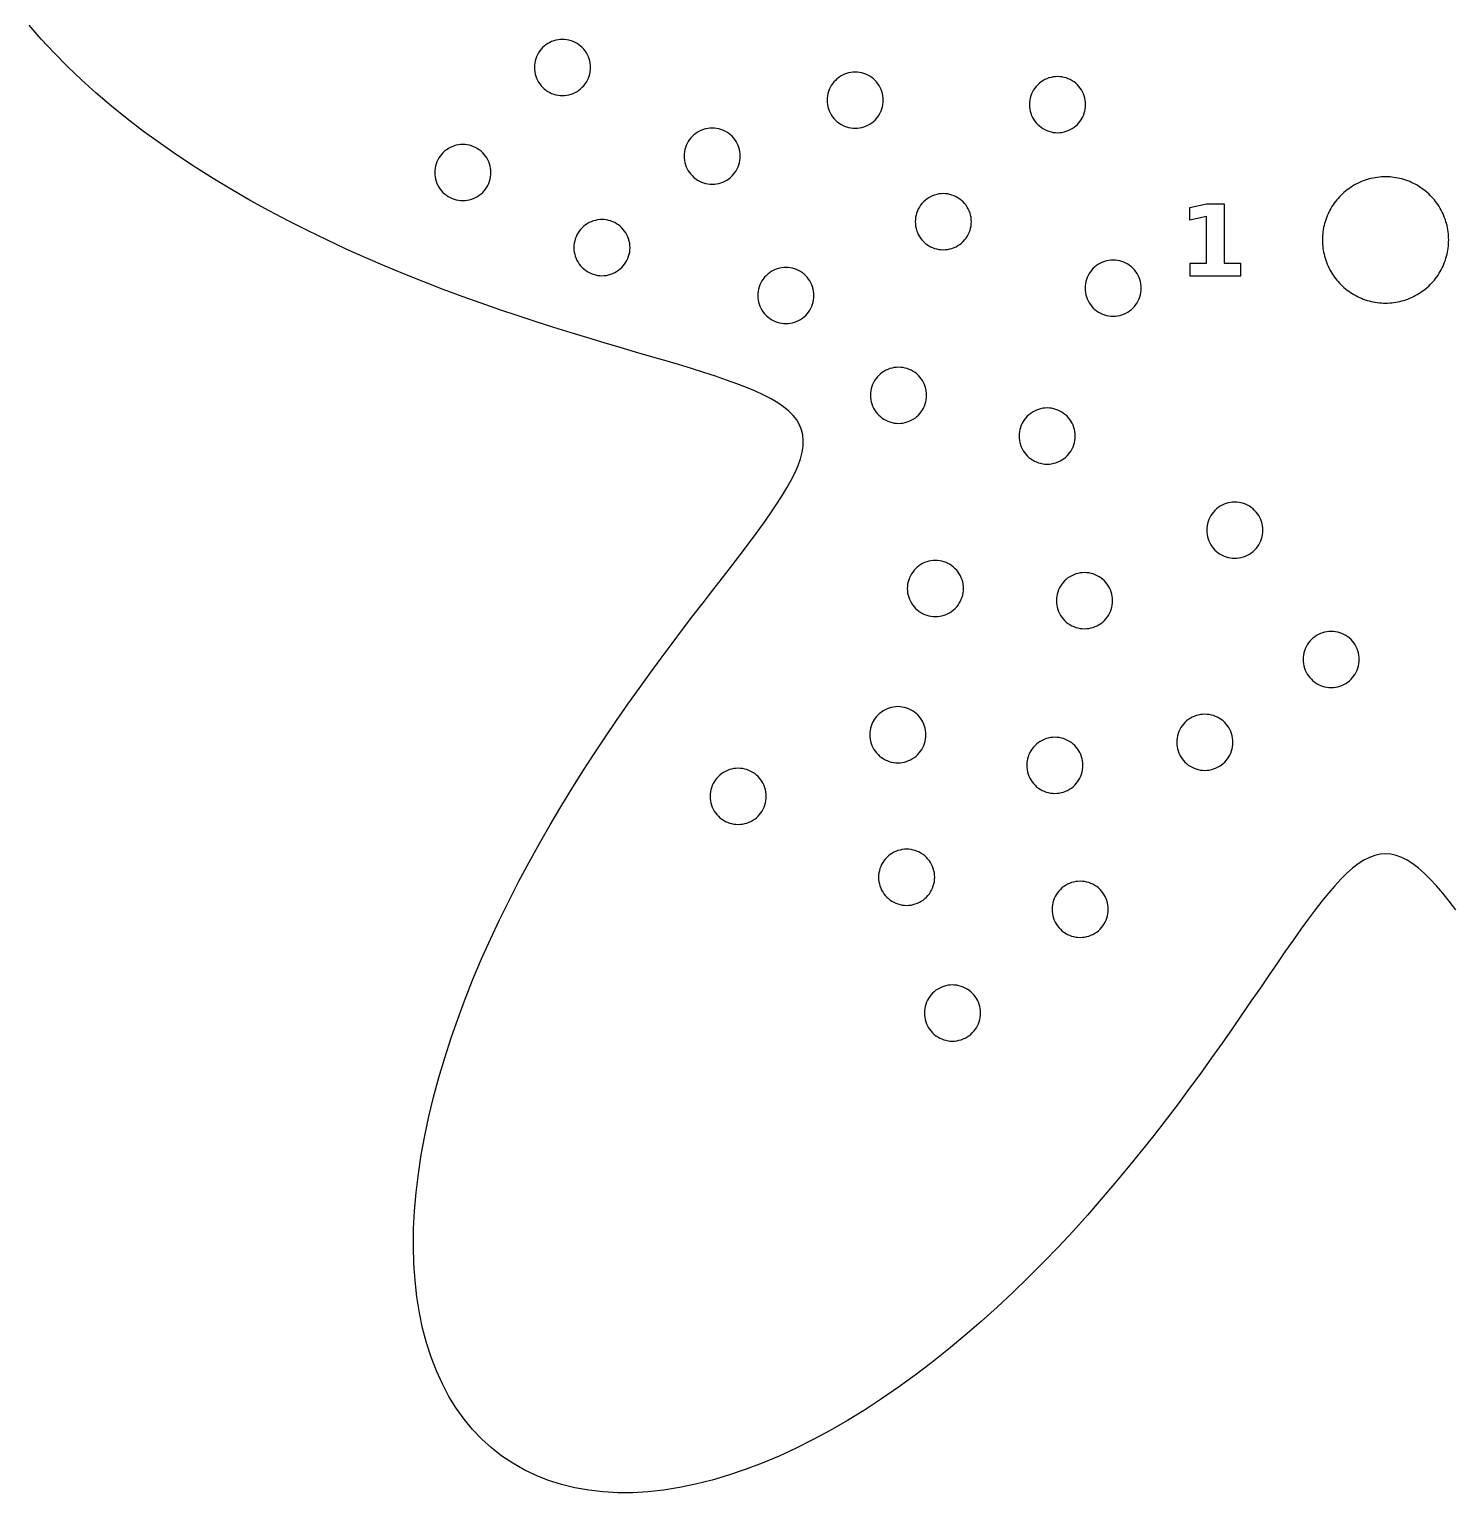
# Model space of a CAD drawing. Header units: millimetres. Extents: x 0 to 411, y 14 to 280.
# Drawn here: x 4.1 to 75, y 142.5 to 215.5 of the extents above; entities that cross this region are included whole.
import ezdxf

# ---------------------------------------------------------------- set-up
doc = ezdxf.new("R2010")
doc.units = ezdxf.units.MM
doc.layers.add('CUT', color=1, linetype='Continuous')
doc.layers.add('ENGRAVE', color=7, linetype='Continuous')

msp = doc.modelspace()

# ---------------------------------------------------------------- linework, layer by layer
at = {"layer": 'CUT'}
msp.add_lwpolyline([(75.283, 171.578), (74.947, 172.012), (74.622, 172.412), (74.307, 172.777), (74.001, 173.106), (73.703, 173.399), (73.413, 173.653), (73.13, 173.87), (72.852, 174.048), (72.578, 174.187), (72.307, 174.286), (72.038, 174.346), (71.771, 174.366), (71.503, 174.346), (71.235, 174.286), (70.964, 174.187), (70.69, 174.048), (70.412, 173.87), (70.128, 173.653), (69.838, 173.399), (69.54, 173.106), (69.235, 172.777), (68.92, 172.412), (68.594, 172.012), (68.258, 171.578), (67.91, 171.111), (67.548, 170.613), (67.174, 170.083), (66.785, 169.525), (66.381, 168.939), (65.962, 168.326), (65.527, 167.689), (65.075, 167.028), (64.607, 166.346), (64.121, 165.643), (63.617, 164.923), (63.095, 164.186), (62.556, 163.435), (61.998, 162.671), (61.423, 161.897), (60.829, 161.114), (60.217, 160.324), (59.587, 159.529), (58.939, 158.731), (58.274, 157.932), (57.592, 157.134), (56.894, 156.34), (56.179, 155.55), (55.449, 154.768), (54.705, 153.995), (53.946, 153.233), (53.173, 152.483), (52.389, 151.749), (51.592, 151.031), (50.785, 150.331), (49.968, 149.652), (49.143, 148.994), (48.31, 148.361), (47.47, 147.752), (46.626, 147.17), (45.777, 146.617), (44.925, 146.093), (44.072, 145.6), (43.219, 145.14), (42.367, 144.713), (41.517, 144.32), (40.671, 143.964), (39.831, 143.644), (38.997, 143.361), (38.171, 143.117), (37.355, 142.912), (36.55, 142.747), (35.757, 142.622), (34.977, 142.537), (34.213, 142.494), (33.466, 142.492), (32.736, 142.531), (32.025, 142.612), (31.334, 142.734), (30.666, 142.897), (30.02, 143.102), (29.398, 143.347), (28.801, 143.633), (28.23, 143.959), (27.687, 144.324), (27.172, 144.728), (26.685, 145.17), (26.229, 145.649), (25.804, 146.165), (25.409, 146.716), (25.047, 147.301), (24.718, 147.92), (24.422, 148.571), (24.159, 149.254), (23.93, 149.965), (23.735, 150.706), (23.575, 151.473), (23.448, 152.266), (23.357, 153.082), (23.3, 153.922), (23.276, 154.783), (23.287, 155.663), (23.332, 156.561), (23.41, 157.476), (23.52, 158.405), (23.663, 159.348), (23.837, 160.301), (24.042, 161.265), (24.277, 162.237), (24.542, 163.215), (24.834, 164.198), (25.153, 165.185), (25.499, 166.173), (25.869, 167.161), (26.262, 168.148), (26.678, 169.132), (27.115, 170.111), (27.571, 171.084), (28.045, 172.05), (28.536, 173.008), (29.041, 173.955), (29.559, 174.891), (30.089, 175.814), (30.629, 176.724), (31.177, 177.619), (31.731, 178.498), (32.29, 179.361), (32.851, 180.206), (33.414, 181.032), (33.975, 181.839), (34.534, 182.626), (35.088, 183.392), (35.635, 184.137), (36.175, 184.861), (36.704, 185.562), (37.222, 186.242), (37.726, 186.898), (38.215, 187.532), (38.687, 188.143), (39.14, 188.731), (39.573, 189.296), (39.984, 189.838), (40.371, 190.358), (40.734, 190.856), (41.07, 191.331), (41.379, 191.785), (41.659, 192.218), (41.909, 192.631), (42.127, 193.023), (42.313, 193.396), (42.466, 193.751), (42.584, 194.088), (42.668, 194.407), (42.715, 194.711), (42.726, 194.999), (42.7, 195.273), (42.636, 195.534), (42.535, 195.782), (42.395, 196.019), (42.216, 196.246), (42, 196.463), (41.744, 196.673), (41.451, 196.876), (41.119, 197.073), (40.749, 197.265), (40.341, 197.454), (39.897, 197.641), (39.416, 197.827), (38.899, 198.013), (38.348, 198.2), (37.762, 198.389), (37.143, 198.582), (36.491, 198.779), (35.809, 198.982), (35.097, 199.191), (34.356, 199.408), (33.588, 199.634), (32.794, 199.869), (31.976, 200.114), (31.136, 200.37), (30.274, 200.639), (29.393, 200.919), (28.494, 201.214), (27.58, 201.522), (26.651, 201.845), (25.71, 202.183), (24.76, 202.536), (23.801, 202.906), (22.836, 203.291), (21.866, 203.693), (20.895, 204.112), (19.923, 204.548), (18.954, 205), (17.988, 205.469), (17.029, 205.956), (16.077, 206.458), (15.136, 206.978), (14.207, 207.513), (13.293, 208.065), (12.394, 208.632), (11.514, 209.214), (10.654, 209.81), (9.815, 210.42), (9.001, 211.044), (8.212, 211.68), (7.451, 212.328), (6.719, 212.987), (6.017, 213.657), (5.348, 214.335), (4.712, 215.022), (4.111, 215.716)], dxfattribs=at)
for points in [[(32.001, 213.073), (32.039, 213.176), (32.068, 213.282), (32.09, 213.39), (32.103, 213.499), (32.107, 213.609), (32.103, 213.718), (32.09, 213.828), (32.068, 213.935), (32.039, 214.041), (32.001, 214.144), (31.955, 214.244), (31.901, 214.34), (31.84, 214.431), (31.772, 214.518), (31.697, 214.599), (31.616, 214.673), (31.53, 214.741), (31.439, 214.802), (31.343, 214.856), (31.243, 214.902), (31.14, 214.94), (31.034, 214.97), (30.926, 214.991), (30.817, 215.004), (30.707, 215.009), (30.597, 215.004), (30.488, 214.991), (30.38, 214.97), (30.274, 214.94), (30.171, 214.902), (30.072, 214.856), (29.976, 214.802), (29.884, 214.741), (29.798, 214.673), (29.717, 214.599), (29.643, 214.518), (29.574, 214.431), (29.513, 214.34), (29.46, 214.244), (29.414, 214.144), (29.376, 214.041), (29.346, 213.935), (29.324, 213.828), (29.311, 213.718), (29.307, 213.609), (29.311, 213.499), (29.324, 213.39), (29.346, 213.282), (29.376, 213.176), (29.414, 213.073), (29.46, 212.973), (29.513, 212.877), (29.574, 212.786), (29.643, 212.699), (29.717, 212.619), (29.798, 212.544), (29.884, 212.476), (29.976, 212.415), (30.072, 212.361), (30.171, 212.315), (30.274, 212.277), (30.38, 212.247), (30.488, 212.226), (30.597, 212.213), (30.707, 212.209), (30.817, 212.213), (30.926, 212.226), (31.034, 212.247), (31.14, 212.277), (31.243, 212.315), (31.343, 212.361), (31.439, 212.415), (31.53, 212.476), (31.616, 212.544), (31.697, 212.619), (31.772, 212.699), (31.84, 212.786), (31.901, 212.877), (31.955, 212.973), (32.001, 213.073)], [(46.561, 211.339), (46.607, 211.438), (46.645, 211.541), (46.675, 211.647), (46.696, 211.755), (46.709, 211.864), (46.713, 211.974), (46.709, 212.084), (46.696, 212.193), (46.675, 212.301), (46.645, 212.407), (46.607, 212.51), (46.561, 212.61), (46.507, 212.706), (46.446, 212.797), (46.378, 212.883), (46.303, 212.964), (46.222, 213.039), (46.136, 213.107), (46.045, 213.168), (45.949, 213.222), (45.849, 213.268), (45.746, 213.306), (45.64, 213.335), (45.532, 213.357), (45.423, 213.37), (45.313, 213.374), (45.203, 213.37), (45.094, 213.357), (44.986, 213.335), (44.881, 213.306), (44.777, 213.268), (44.678, 213.222), (44.582, 213.168), (44.49, 213.107), (44.404, 213.039), (44.323, 212.964), (44.249, 212.883), (44.181, 212.797), (44.12, 212.706), (44.066, 212.61), (44.02, 212.51), (43.982, 212.407), (43.952, 212.301), (43.93, 212.193), (43.918, 212.084), (43.913, 211.974), (43.918, 211.864), (43.93, 211.755), (43.952, 211.647), (43.982, 211.541), (44.02, 211.438), (44.066, 211.339), (44.12, 211.243), (44.181, 211.151), (44.249, 211.065), (44.323, 210.984), (44.404, 210.91), (44.49, 210.841), (44.582, 210.78), (44.678, 210.727), (44.777, 210.681), (44.881, 210.643), (44.986, 210.613), (45.094, 210.591), (45.203, 210.578), (45.313, 210.574), (45.423, 210.578), (45.532, 210.591), (45.64, 210.613), (45.746, 210.643), (45.849, 210.681), (45.949, 210.727), (46.045, 210.78), (46.136, 210.841), (46.222, 210.91), (46.303, 210.984), (46.378, 211.065), (46.446, 211.151), (46.507, 211.243), (46.561, 211.339)], [(56.657, 211.118), (56.703, 211.218), (56.741, 211.321), (56.771, 211.427), (56.793, 211.535), (56.805, 211.644), (56.81, 211.754), (56.805, 211.863), (56.793, 211.973), (56.771, 212.08), (56.741, 212.186), (56.703, 212.289), (56.657, 212.389), (56.603, 212.485), (56.542, 212.576), (56.474, 212.663), (56.4, 212.743), (56.319, 212.818), (56.233, 212.886), (56.141, 212.947), (56.045, 213.001), (55.946, 213.047), (55.842, 213.085), (55.737, 213.115), (55.629, 213.136), (55.52, 213.149), (55.41, 213.154), (55.3, 213.149), (55.191, 213.136), (55.083, 213.115), (54.977, 213.085), (54.874, 213.047), (54.774, 213.001), (54.678, 212.947), (54.587, 212.886), (54.501, 212.818), (54.42, 212.743), (54.345, 212.663), (54.277, 212.576), (54.216, 212.485), (54.162, 212.389), (54.116, 212.289), (54.078, 212.186), (54.048, 212.08), (54.027, 211.973), (54.014, 211.863), (54.01, 211.754), (54.014, 211.644), (54.027, 211.535), (54.048, 211.427), (54.078, 211.321), (54.116, 211.218), (54.162, 211.118), (54.216, 211.022), (54.277, 210.931), (54.345, 210.844), (54.42, 210.764), (54.501, 210.689), (54.587, 210.621), (54.678, 210.56), (54.774, 210.506), (54.874, 210.46), (54.977, 210.422), (55.083, 210.392), (55.191, 210.371), (55.3, 210.358), (55.41, 210.354), (55.52, 210.358), (55.629, 210.371), (55.737, 210.392), (55.842, 210.422), (55.946, 210.46), (56.045, 210.506), (56.141, 210.56), (56.233, 210.621), (56.319, 210.689), (56.4, 210.764), (56.474, 210.844), (56.542, 210.931), (56.603, 211.022), (56.657, 211.118)], [(39.472, 208.651), (39.51, 208.754), (39.54, 208.86), (39.562, 208.967), (39.575, 209.077), (39.579, 209.186), (39.575, 209.296), (39.562, 209.405), (39.54, 209.513), (39.51, 209.619), (39.472, 209.722), (39.426, 209.822), (39.373, 209.918), (39.312, 210.009), (39.244, 210.096), (39.169, 210.176), (39.088, 210.251), (39.002, 210.319), (38.91, 210.38), (38.815, 210.434), (38.715, 210.48), (38.612, 210.518), (38.506, 210.548), (38.398, 210.569), (38.289, 210.582), (38.179, 210.586), (38.069, 210.582), (37.96, 210.569), (37.852, 210.548), (37.746, 210.518), (37.643, 210.48), (37.543, 210.434), (37.447, 210.38), (37.356, 210.319), (37.27, 210.251), (37.189, 210.176), (37.114, 210.096), (37.046, 210.009), (36.985, 209.918), (36.932, 209.822), (36.886, 209.722), (36.847, 209.619), (36.818, 209.513), (36.796, 209.405), (36.783, 209.296), (36.779, 209.186), (36.783, 209.077), (36.796, 208.967), (36.818, 208.86), (36.847, 208.754), (36.886, 208.651), (36.932, 208.551), (36.985, 208.455), (37.046, 208.364), (37.114, 208.277), (37.189, 208.197), (37.27, 208.122), (37.356, 208.054), (37.447, 207.993), (37.543, 207.939), (37.643, 207.893), (37.746, 207.855), (37.852, 207.825), (37.96, 207.804), (38.069, 207.791), (38.179, 207.786), (38.289, 207.791), (38.398, 207.804), (38.506, 207.825), (38.612, 207.855), (38.715, 207.893), (38.815, 207.939), (38.91, 207.993), (39.002, 208.054), (39.088, 208.122), (39.169, 208.197), (39.244, 208.277), (39.312, 208.364), (39.373, 208.455), (39.426, 208.551), (39.472, 208.651)], [(27.034, 207.826), (27.072, 207.929), (27.102, 208.035), (27.123, 208.143), (27.136, 208.252), (27.14, 208.362), (27.136, 208.472), (27.123, 208.581), (27.102, 208.689), (27.072, 208.794), (27.034, 208.897), (26.988, 208.997), (26.934, 209.093), (26.873, 209.185), (26.805, 209.271), (26.73, 209.352), (26.65, 209.426), (26.563, 209.494), (26.472, 209.555), (26.376, 209.609), (26.276, 209.655), (26.173, 209.693), (26.067, 209.723), (25.959, 209.744), (25.85, 209.757), (25.74, 209.762), (25.63, 209.757), (25.521, 209.744), (25.413, 209.723), (25.308, 209.693), (25.205, 209.655), (25.105, 209.609), (25.009, 209.555), (24.917, 209.494), (24.831, 209.426), (24.75, 209.352), (24.676, 209.271), (24.608, 209.185), (24.547, 209.093), (24.493, 208.997), (24.447, 208.897), (24.409, 208.794), (24.379, 208.689), (24.358, 208.581), (24.345, 208.472), (24.34, 208.362), (24.345, 208.252), (24.358, 208.143), (24.379, 208.035), (24.409, 207.929), (24.447, 207.826), (24.493, 207.726), (24.547, 207.63), (24.608, 207.539), (24.676, 207.452), (24.75, 207.372), (24.831, 207.297), (24.917, 207.229), (25.009, 207.168), (25.105, 207.114), (25.205, 207.068), (25.308, 207.03), (25.413, 207), (25.521, 206.979), (25.63, 206.966), (25.74, 206.962), (25.85, 206.966), (25.959, 206.979), (26.067, 207), (26.173, 207.03), (26.276, 207.068), (26.376, 207.114), (26.472, 207.168), (26.563, 207.229), (26.65, 207.297), (26.73, 207.372), (26.805, 207.452), (26.873, 207.539), (26.934, 207.63), (26.988, 207.726), (27.034, 207.826)], [(74.914, 205.206), (74.906, 205.309), (74.894, 205.411), (74.879, 205.513), (74.86, 205.615), (74.838, 205.715), (74.813, 205.815), (74.785, 205.914), (74.754, 206.013), (74.719, 206.11), (74.681, 206.205), (74.64, 206.3), (74.596, 206.393), (74.549, 206.485), (74.499, 206.575), (74.446, 206.663), (74.39, 206.75), (74.331, 206.835), (74.27, 206.918), (74.206, 206.998), (74.139, 207.077), (74.07, 207.153), (73.998, 207.227), (73.924, 207.299), (73.848, 207.368), (73.769, 207.435), (73.688, 207.499), (73.605, 207.56), (73.521, 207.619), (73.434, 207.675), (73.346, 207.728), (73.256, 207.778), (73.164, 207.825), (73.071, 207.869), (72.976, 207.91), (72.88, 207.948), (72.783, 207.983), (72.685, 208.014), (72.586, 208.043), (72.486, 208.068), (72.385, 208.089), (72.284, 208.108), (72.182, 208.123), (72.079, 208.135), (71.977, 208.143), (71.874, 208.148), (71.771, 208.15), (71.668, 208.148), (71.565, 208.143), (71.462, 208.135), (71.36, 208.123), (71.258, 208.108), (71.156, 208.089), (71.055, 208.068), (70.955, 208.043), (70.856, 208.014), (70.758, 207.983), (70.661, 207.948), (70.565, 207.91), (70.471, 207.869), (70.377, 207.825), (70.286, 207.778), (70.196, 207.728), (70.107, 207.675), (70.021, 207.619), (69.936, 207.56), (69.853, 207.499), (69.772, 207.435), (69.694, 207.368), (69.617, 207.299), (69.543, 207.227), (69.472, 207.153), (69.402, 207.077), (69.336, 206.998), (69.272, 206.918), (69.21, 206.835), (69.152, 206.75), (69.096, 206.663), (69.043, 206.575), (68.993, 206.485), (68.946, 206.393), (68.901, 206.3), (68.86, 206.205), (68.823, 206.11), (68.788, 206.013), (68.756, 205.914), (68.728, 205.815), (68.703, 205.715), (68.681, 205.615), (68.663, 205.513), (68.648, 205.411), (68.636, 205.309), (68.627, 205.206), (68.622, 205.103), (68.621, 205), (68.622, 204.897), (68.627, 204.794), (68.636, 204.691), (68.648, 204.589), (68.663, 204.487), (68.681, 204.385), (68.703, 204.285), (68.728, 204.185), (68.756, 204.086), (68.788, 203.987), (68.823, 203.89), (68.86, 203.795), (68.901, 203.7), (68.946, 203.607), (68.993, 203.515), (69.043, 203.425), (69.096, 203.337), (69.152, 203.25), (69.21, 203.165), (69.272, 203.082), (69.336, 203.002), (69.402, 202.923), (69.472, 202.847), (69.543, 202.773), (69.617, 202.701), (69.694, 202.632), (69.772, 202.565), (69.853, 202.501), (69.936, 202.44), (70.021, 202.381), (70.107, 202.325), (70.196, 202.272), (70.286, 202.222), (70.377, 202.175), (70.471, 202.131), (70.565, 202.09), (70.661, 202.052), (70.758, 202.017), (70.856, 201.986), (70.955, 201.957), (71.055, 201.932), (71.156, 201.911), (71.258, 201.892), (71.36, 201.877), (71.462, 201.865), (71.565, 201.857), (71.668, 201.852), (71.771, 201.85), (71.874, 201.852), (71.977, 201.857), (72.079, 201.865), (72.182, 201.877), (72.284, 201.892), (72.385, 201.911), (72.486, 201.932), (72.586, 201.957), (72.685, 201.986), (72.783, 202.017), (72.88, 202.052), (72.976, 202.09), (73.071, 202.131), (73.164, 202.175), (73.256, 202.222), (73.346, 202.272), (73.434, 202.325), (73.521, 202.381), (73.605, 202.44), (73.688, 202.501), (73.769, 202.565), (73.848, 202.632), (73.924, 202.701), (73.998, 202.773), (74.07, 202.847), (74.139, 202.923), (74.206, 203.002), (74.27, 203.082), (74.331, 203.165), (74.39, 203.25), (74.446, 203.337), (74.499, 203.425), (74.549, 203.515), (74.596, 203.607), (74.64, 203.7), (74.681, 203.795), (74.719, 203.89), (74.754, 203.987), (74.785, 204.086), (74.813, 204.185), (74.838, 204.285), (74.86, 204.385), (74.879, 204.487), (74.894, 204.589), (74.906, 204.691), (74.914, 204.794), (74.919, 204.897), (74.921, 205), (74.919, 205.103), (74.914, 205.206)], [(51.003, 205.377), (51.041, 205.48), (51.071, 205.585), (51.092, 205.693), (51.105, 205.802), (51.109, 205.912), (51.105, 206.022), (51.092, 206.131), (51.071, 206.239), (51.041, 206.345), (51.003, 206.448), (50.957, 206.548), (50.903, 206.644), (50.842, 206.735), (50.774, 206.822), (50.699, 206.902), (50.619, 206.977), (50.532, 207.045), (50.441, 207.106), (50.345, 207.16), (50.245, 207.206), (50.142, 207.244), (50.036, 207.274), (49.928, 207.295), (49.819, 207.308), (49.709, 207.312), (49.6, 207.308), (49.49, 207.295), (49.383, 207.274), (49.277, 207.244), (49.174, 207.206), (49.074, 207.16), (48.978, 207.106), (48.887, 207.045), (48.8, 206.977), (48.719, 206.902), (48.645, 206.822), (48.577, 206.735), (48.516, 206.644), (48.462, 206.548), (48.416, 206.448), (48.378, 206.345), (48.348, 206.239), (48.327, 206.131), (48.314, 206.022), (48.309, 205.912), (48.314, 205.802), (48.327, 205.693), (48.348, 205.585), (48.378, 205.48), (48.416, 205.377), (48.462, 205.277), (48.516, 205.181), (48.577, 205.089), (48.645, 205.003), (48.719, 204.922), (48.8, 204.848), (48.887, 204.78), (48.978, 204.719), (49.074, 204.665), (49.174, 204.619), (49.277, 204.581), (49.383, 204.551), (49.49, 204.53), (49.6, 204.517), (49.709, 204.512), (49.819, 204.517), (49.928, 204.53), (50.036, 204.551), (50.142, 204.581), (50.245, 204.619), (50.345, 204.665), (50.441, 204.719), (50.532, 204.78), (50.619, 204.848), (50.699, 204.922), (50.774, 205.003), (50.842, 205.089), (50.903, 205.181), (50.957, 205.277), (51.003, 205.377)], [(33.973, 204.083), (34.011, 204.186), (34.041, 204.292), (34.063, 204.4), (34.076, 204.509), (34.08, 204.619), (34.076, 204.728), (34.063, 204.838), (34.041, 204.945), (34.011, 205.051), (33.973, 205.154), (33.927, 205.254), (33.874, 205.35), (33.813, 205.441), (33.745, 205.528), (33.67, 205.609), (33.589, 205.683), (33.503, 205.751), (33.411, 205.812), (33.316, 205.866), (33.216, 205.912), (33.113, 205.95), (33.007, 205.98), (32.899, 206.001), (32.79, 206.014), (32.68, 206.019), (32.57, 206.014), (32.461, 206.001), (32.353, 205.98), (32.247, 205.95), (32.144, 205.912), (32.044, 205.866), (31.948, 205.812), (31.857, 205.751), (31.771, 205.683), (31.69, 205.609), (31.615, 205.528), (31.547, 205.441), (31.486, 205.35), (31.433, 205.254), (31.387, 205.154), (31.348, 205.051), (31.319, 204.945), (31.297, 204.838), (31.284, 204.728), (31.28, 204.619), (31.284, 204.509), (31.297, 204.4), (31.319, 204.292), (31.348, 204.186), (31.387, 204.083), (31.433, 203.983), (31.486, 203.887), (31.547, 203.796), (31.615, 203.709), (31.69, 203.629), (31.771, 203.554), (31.857, 203.486), (31.948, 203.425), (32.044, 203.371), (32.144, 203.325), (32.247, 203.287), (32.353, 203.257), (32.461, 203.236), (32.57, 203.223), (32.68, 203.219), (32.79, 203.223), (32.899, 203.236), (33.007, 203.257), (33.113, 203.287), (33.216, 203.325), (33.316, 203.371), (33.411, 203.425), (33.503, 203.486), (33.589, 203.554), (33.67, 203.629), (33.745, 203.709), (33.813, 203.796), (33.874, 203.887), (33.927, 203.983), (33.973, 204.083)], [(59.475, 202.061), (59.513, 202.164), (59.543, 202.269), (59.564, 202.377), (59.577, 202.486), (59.582, 202.596), (59.577, 202.706), (59.564, 202.815), (59.543, 202.923), (59.513, 203.029), (59.475, 203.132), (59.429, 203.232), (59.375, 203.328), (59.314, 203.419), (59.246, 203.506), (59.172, 203.586), (59.091, 203.661), (59.005, 203.729), (58.913, 203.79), (58.817, 203.844), (58.717, 203.89), (58.614, 203.928), (58.508, 203.958), (58.401, 203.979), (58.291, 203.992), (58.182, 203.996), (58.072, 203.992), (57.963, 203.979), (57.855, 203.958), (57.749, 203.928), (57.646, 203.89), (57.546, 203.844), (57.45, 203.79), (57.359, 203.729), (57.272, 203.661), (57.192, 203.586), (57.117, 203.506), (57.049, 203.419), (56.988, 203.328), (56.934, 203.232), (56.888, 203.132), (56.85, 203.029), (56.82, 202.923), (56.799, 202.815), (56.786, 202.706), (56.782, 202.596), (56.786, 202.486), (56.799, 202.377), (56.82, 202.269), (56.85, 202.164), (56.888, 202.061), (56.934, 201.961), (56.988, 201.865), (57.049, 201.773), (57.117, 201.687), (57.192, 201.606), (57.272, 201.532), (57.359, 201.464), (57.45, 201.403), (57.546, 201.349), (57.646, 201.303), (57.749, 201.265), (57.855, 201.235), (57.963, 201.214), (58.072, 201.201), (58.182, 201.196), (58.291, 201.201), (58.401, 201.214), (58.508, 201.235), (58.614, 201.265), (58.717, 201.303), (58.817, 201.349), (58.913, 201.403), (59.005, 201.464), (59.091, 201.532), (59.172, 201.606), (59.246, 201.687), (59.314, 201.773), (59.375, 201.865), (59.429, 201.961), (59.475, 202.061)], [(43.151, 201.692), (43.189, 201.795), (43.219, 201.901), (43.24, 202.009), (43.253, 202.118), (43.258, 202.228), (43.253, 202.338), (43.24, 202.447), (43.219, 202.554), (43.189, 202.66), (43.151, 202.763), (43.105, 202.863), (43.051, 202.959), (42.99, 203.051), (42.922, 203.137), (42.848, 203.218), (42.767, 203.292), (42.681, 203.36), (42.589, 203.421), (42.493, 203.475), (42.393, 203.521), (42.29, 203.559), (42.184, 203.589), (42.077, 203.61), (41.967, 203.623), (41.858, 203.628), (41.748, 203.623), (41.639, 203.61), (41.531, 203.589), (41.425, 203.559), (41.322, 203.521), (41.222, 203.475), (41.126, 203.421), (41.035, 203.36), (40.948, 203.292), (40.868, 203.218), (40.793, 203.137), (40.725, 203.051), (40.664, 202.959), (40.61, 202.863), (40.564, 202.763), (40.526, 202.66), (40.496, 202.554), (40.475, 202.447), (40.462, 202.338), (40.458, 202.228), (40.462, 202.118), (40.475, 202.009), (40.496, 201.901), (40.526, 201.795), (40.564, 201.692), (40.61, 201.592), (40.664, 201.496), (40.725, 201.405), (40.793, 201.318), (40.868, 201.238), (40.948, 201.163), (41.035, 201.095), (41.126, 201.034), (41.222, 200.98), (41.322, 200.934), (41.425, 200.896), (41.531, 200.866), (41.639, 200.845), (41.748, 200.832), (41.858, 200.828), (41.967, 200.832), (42.077, 200.845), (42.184, 200.866), (42.29, 200.896), (42.393, 200.934), (42.493, 200.98), (42.589, 201.034), (42.681, 201.095), (42.767, 201.163), (42.848, 201.238), (42.922, 201.318), (42.99, 201.405), (43.051, 201.496), (43.105, 201.592), (43.151, 201.692)], [(48.77, 196.714), (48.808, 196.817), (48.838, 196.923), (48.86, 197.031), (48.873, 197.14), (48.877, 197.25), (48.873, 197.36), (48.86, 197.469), (48.838, 197.576), (48.808, 197.682), (48.77, 197.785), (48.724, 197.885), (48.671, 197.981), (48.61, 198.073), (48.542, 198.159), (48.467, 198.24), (48.386, 198.314), (48.3, 198.382), (48.209, 198.443), (48.113, 198.497), (48.013, 198.543), (47.91, 198.581), (47.804, 198.611), (47.696, 198.632), (47.587, 198.645), (47.477, 198.65), (47.367, 198.645), (47.258, 198.632), (47.15, 198.611), (47.044, 198.581), (46.941, 198.543), (46.841, 198.497), (46.746, 198.443), (46.654, 198.382), (46.568, 198.314), (46.487, 198.24), (46.412, 198.159), (46.344, 198.073), (46.283, 197.981), (46.23, 197.885), (46.184, 197.785), (46.146, 197.682), (46.116, 197.576), (46.094, 197.469), (46.081, 197.36), (46.077, 197.25), (46.081, 197.14), (46.094, 197.031), (46.116, 196.923), (46.146, 196.817), (46.184, 196.714), (46.23, 196.614), (46.283, 196.518), (46.344, 196.427), (46.412, 196.34), (46.487, 196.26), (46.568, 196.185), (46.654, 196.117), (46.746, 196.056), (46.841, 196.002), (46.941, 195.956), (47.044, 195.918), (47.15, 195.888), (47.258, 195.867), (47.367, 195.854), (47.477, 195.85), (47.587, 195.854), (47.696, 195.867), (47.804, 195.888), (47.91, 195.918), (48.013, 195.956), (48.113, 196.002), (48.209, 196.056), (48.3, 196.117), (48.386, 196.185), (48.467, 196.26), (48.542, 196.34), (48.61, 196.427), (48.671, 196.518), (48.724, 196.614), (48.77, 196.714)], [(56.184, 194.682), (56.222, 194.785), (56.252, 194.891), (56.273, 194.999), (56.286, 195.108), (56.29, 195.218), (56.286, 195.327), (56.273, 195.437), (56.252, 195.544), (56.222, 195.65), (56.184, 195.753), (56.138, 195.853), (56.084, 195.949), (56.023, 196.04), (55.955, 196.127), (55.88, 196.207), (55.8, 196.282), (55.713, 196.35), (55.622, 196.411), (55.526, 196.465), (55.426, 196.511), (55.323, 196.549), (55.217, 196.579), (55.109, 196.6), (55, 196.613), (54.89, 196.618), (54.781, 196.613), (54.671, 196.6), (54.564, 196.579), (54.458, 196.549), (54.355, 196.511), (54.255, 196.465), (54.159, 196.411), (54.068, 196.35), (53.981, 196.282), (53.9, 196.207), (53.826, 196.127), (53.758, 196.04), (53.697, 195.949), (53.643, 195.853), (53.597, 195.753), (53.559, 195.65), (53.529, 195.544), (53.508, 195.437), (53.495, 195.327), (53.49, 195.218), (53.495, 195.108), (53.508, 194.999), (53.529, 194.891), (53.559, 194.785), (53.597, 194.682), (53.643, 194.582), (53.697, 194.486), (53.758, 194.395), (53.826, 194.308), (53.9, 194.228), (53.981, 194.153), (54.068, 194.085), (54.159, 194.024), (54.255, 193.97), (54.355, 193.924), (54.458, 193.886), (54.564, 193.856), (54.671, 193.835), (54.781, 193.822), (54.89, 193.818), (55, 193.822), (55.109, 193.835), (55.217, 193.856), (55.323, 193.886), (55.426, 193.924), (55.526, 193.97), (55.622, 194.024), (55.713, 194.085), (55.8, 194.153), (55.88, 194.228), (55.955, 194.308), (56.023, 194.395), (56.084, 194.486), (56.138, 194.582), (56.184, 194.682)], [(65.543, 189.982), (65.581, 190.086), (65.611, 190.191), (65.632, 190.299), (65.645, 190.408), (65.649, 190.518), (65.645, 190.628), (65.632, 190.737), (65.611, 190.845), (65.581, 190.951), (65.543, 191.054), (65.497, 191.154), (65.443, 191.25), (65.382, 191.341), (65.314, 191.427), (65.239, 191.508), (65.159, 191.583), (65.072, 191.651), (64.981, 191.712), (64.885, 191.766), (64.785, 191.812), (64.682, 191.85), (64.576, 191.88), (64.468, 191.901), (64.359, 191.914), (64.249, 191.918), (64.14, 191.914), (64.03, 191.901), (63.923, 191.88), (63.817, 191.85), (63.714, 191.812), (63.614, 191.766), (63.518, 191.712), (63.426, 191.651), (63.34, 191.583), (63.259, 191.508), (63.185, 191.427), (63.117, 191.341), (63.056, 191.25), (63.002, 191.154), (62.956, 191.054), (62.918, 190.951), (62.888, 190.845), (62.867, 190.737), (62.854, 190.628), (62.849, 190.518), (62.854, 190.408), (62.867, 190.299), (62.888, 190.191), (62.918, 190.086), (62.956, 189.982), (63.002, 189.883), (63.056, 189.787), (63.117, 189.695), (63.185, 189.609), (63.259, 189.528), (63.34, 189.454), (63.426, 189.386), (63.518, 189.325), (63.614, 189.271), (63.714, 189.225), (63.817, 189.187), (63.923, 189.157), (64.03, 189.135), (64.14, 189.123), (64.249, 189.118), (64.359, 189.123), (64.468, 189.135), (64.576, 189.157), (64.682, 189.187), (64.785, 189.225), (64.885, 189.271), (64.981, 189.325), (65.072, 189.386), (65.159, 189.454), (65.239, 189.528), (65.314, 189.609), (65.382, 189.695), (65.443, 189.787), (65.497, 189.883), (65.543, 189.982)], [(50.607, 187.073), (50.645, 187.176), (50.675, 187.281), (50.697, 187.389), (50.71, 187.498), (50.714, 187.608), (50.71, 187.718), (50.697, 187.827), (50.675, 187.935), (50.645, 188.041), (50.607, 188.144), (50.561, 188.244), (50.508, 188.34), (50.447, 188.431), (50.379, 188.517), (50.304, 188.598), (50.223, 188.673), (50.137, 188.741), (50.045, 188.802), (49.95, 188.856), (49.85, 188.902), (49.747, 188.94), (49.641, 188.97), (49.533, 188.991), (49.424, 189.004), (49.314, 189.008), (49.204, 189.004), (49.095, 188.991), (48.987, 188.97), (48.881, 188.94), (48.778, 188.902), (48.678, 188.856), (48.582, 188.802), (48.491, 188.741), (48.405, 188.673), (48.324, 188.598), (48.249, 188.517), (48.181, 188.431), (48.12, 188.34), (48.067, 188.244), (48.021, 188.144), (47.982, 188.041), (47.953, 187.935), (47.931, 187.827), (47.918, 187.718), (47.914, 187.608), (47.918, 187.498), (47.931, 187.389), (47.953, 187.281), (47.982, 187.176), (48.021, 187.073), (48.067, 186.973), (48.12, 186.877), (48.181, 186.785), (48.249, 186.699), (48.324, 186.618), (48.405, 186.544), (48.491, 186.476), (48.582, 186.415), (48.678, 186.361), (48.778, 186.315), (48.881, 186.277), (48.987, 186.247), (49.095, 186.226), (49.204, 186.213), (49.314, 186.208), (49.424, 186.213), (49.533, 186.226), (49.641, 186.247), (49.747, 186.277), (49.85, 186.315), (49.95, 186.361), (50.045, 186.415), (50.137, 186.476), (50.223, 186.544), (50.304, 186.618), (50.379, 186.699), (50.447, 186.785), (50.508, 186.877), (50.561, 186.973), (50.607, 187.073)], [(58.045, 186.466), (58.083, 186.57), (58.113, 186.675), (58.134, 186.783), (58.147, 186.892), (58.152, 187.002), (58.147, 187.112), (58.134, 187.221), (58.113, 187.329), (58.083, 187.435), (58.045, 187.538), (57.999, 187.638), (57.945, 187.734), (57.884, 187.825), (57.816, 187.911), (57.742, 187.992), (57.661, 188.067), (57.574, 188.135), (57.483, 188.196), (57.387, 188.25), (57.287, 188.296), (57.184, 188.334), (57.078, 188.363), (56.971, 188.385), (56.861, 188.398), (56.752, 188.402), (56.642, 188.398), (56.533, 188.385), (56.425, 188.363), (56.319, 188.334), (56.216, 188.296), (56.116, 188.25), (56.02, 188.196), (55.929, 188.135), (55.842, 188.067), (55.762, 187.992), (55.687, 187.911), (55.619, 187.825), (55.558, 187.734), (55.504, 187.638), (55.458, 187.538), (55.42, 187.435), (55.39, 187.329), (55.369, 187.221), (55.356, 187.112), (55.352, 187.002), (55.356, 186.892), (55.369, 186.783), (55.39, 186.675), (55.42, 186.57), (55.458, 186.466), (55.504, 186.367), (55.558, 186.271), (55.619, 186.179), (55.687, 186.093), (55.762, 186.012), (55.842, 185.938), (55.929, 185.87), (56.02, 185.808), (56.116, 185.755), (56.216, 185.709), (56.319, 185.671), (56.425, 185.641), (56.533, 185.619), (56.642, 185.606), (56.752, 185.602), (56.861, 185.606), (56.971, 185.619), (57.078, 185.641), (57.184, 185.671), (57.287, 185.709), (57.387, 185.755), (57.483, 185.808), (57.574, 185.87), (57.661, 185.938), (57.742, 186.012), (57.816, 186.093), (57.884, 186.179), (57.945, 186.271), (57.999, 186.367), (58.045, 186.466)], [(70.352, 183.535), (70.39, 183.638), (70.42, 183.744), (70.441, 183.851), (70.454, 183.961), (70.458, 184.07), (70.454, 184.18), (70.441, 184.289), (70.42, 184.397), (70.39, 184.503), (70.352, 184.606), (70.306, 184.706), (70.252, 184.802), (70.191, 184.893), (70.123, 184.98), (70.048, 185.06), (69.968, 185.135), (69.881, 185.203), (69.79, 185.264), (69.694, 185.318), (69.594, 185.364), (69.491, 185.402), (69.385, 185.432), (69.278, 185.453), (69.168, 185.466), (69.058, 185.47), (68.949, 185.466), (68.839, 185.453), (68.732, 185.432), (68.626, 185.402), (68.523, 185.364), (68.423, 185.318), (68.327, 185.264), (68.236, 185.203), (68.149, 185.135), (68.069, 185.06), (67.994, 184.98), (67.926, 184.893), (67.865, 184.802), (67.811, 184.706), (67.765, 184.606), (67.727, 184.503), (67.697, 184.397), (67.676, 184.289), (67.663, 184.18), (67.658, 184.07), (67.663, 183.961), (67.676, 183.851), (67.697, 183.744), (67.727, 183.638), (67.765, 183.535), (67.811, 183.435), (67.865, 183.339), (67.926, 183.247), (67.994, 183.161), (68.069, 183.08), (68.149, 183.006), (68.236, 182.938), (68.327, 182.877), (68.423, 182.823), (68.523, 182.777), (68.626, 182.739), (68.732, 182.709), (68.839, 182.688), (68.949, 182.675), (69.058, 182.67), (69.168, 182.675), (69.278, 182.688), (69.385, 182.709), (69.491, 182.739), (69.594, 182.777), (69.694, 182.823), (69.79, 182.877), (69.881, 182.938), (69.968, 183.006), (70.048, 183.08), (70.123, 183.161), (70.191, 183.247), (70.252, 183.339), (70.306, 183.435), (70.352, 183.535)], [(48.736, 179.778), (48.775, 179.881), (48.804, 179.987), (48.826, 180.095), (48.839, 180.204), (48.843, 180.314), (48.839, 180.424), (48.826, 180.533), (48.804, 180.641), (48.775, 180.746), (48.736, 180.849), (48.69, 180.949), (48.637, 181.045), (48.576, 181.137), (48.508, 181.223), (48.433, 181.304), (48.352, 181.378), (48.266, 181.446), (48.175, 181.507), (48.079, 181.561), (47.979, 181.607), (47.876, 181.645), (47.77, 181.675), (47.662, 181.696), (47.553, 181.709), (47.443, 181.714), (47.333, 181.709), (47.224, 181.696), (47.116, 181.675), (47.01, 181.645), (46.907, 181.607), (46.807, 181.561), (46.712, 181.507), (46.62, 181.446), (46.534, 181.378), (46.453, 181.304), (46.378, 181.223), (46.31, 181.137), (46.249, 181.045), (46.196, 180.949), (46.15, 180.849), (46.112, 180.746), (46.082, 180.641), (46.06, 180.533), (46.047, 180.424), (46.043, 180.314), (46.047, 180.204), (46.06, 180.095), (46.082, 179.987), (46.112, 179.881), (46.15, 179.778), (46.196, 179.678), (46.249, 179.582), (46.31, 179.491), (46.378, 179.404), (46.453, 179.324), (46.534, 179.249), (46.62, 179.181), (46.712, 179.12), (46.807, 179.066), (46.907, 179.02), (47.01, 178.982), (47.116, 178.952), (47.224, 178.931), (47.333, 178.918), (47.443, 178.914), (47.553, 178.918), (47.662, 178.931), (47.77, 178.952), (47.876, 178.982), (47.979, 179.02), (48.079, 179.066), (48.175, 179.12), (48.266, 179.181), (48.352, 179.249), (48.433, 179.324), (48.508, 179.404), (48.576, 179.491), (48.637, 179.582), (48.69, 179.678), (48.736, 179.778)], [(64.049, 179.399), (64.087, 179.503), (64.117, 179.608), (64.138, 179.716), (64.151, 179.825), (64.155, 179.935), (64.151, 180.045), (64.138, 180.154), (64.117, 180.262), (64.087, 180.368), (64.049, 180.471), (64.003, 180.571), (63.949, 180.667), (63.888, 180.758), (63.82, 180.844), (63.745, 180.925), (63.665, 181), (63.578, 181.068), (63.487, 181.129), (63.391, 181.183), (63.291, 181.229), (63.188, 181.267), (63.082, 181.296), (62.974, 181.318), (62.865, 181.331), (62.755, 181.335), (62.646, 181.331), (62.536, 181.318), (62.429, 181.296), (62.323, 181.267), (62.22, 181.229), (62.12, 181.183), (62.024, 181.129), (61.932, 181.068), (61.846, 181), (61.765, 180.925), (61.691, 180.844), (61.623, 180.758), (61.562, 180.667), (61.508, 180.571), (61.462, 180.471), (61.424, 180.368), (61.394, 180.262), (61.373, 180.154), (61.36, 180.045), (61.355, 179.935), (61.36, 179.825), (61.373, 179.716), (61.394, 179.608), (61.424, 179.503), (61.462, 179.399), (61.508, 179.3), (61.562, 179.204), (61.623, 179.112), (61.691, 179.026), (61.765, 178.945), (61.846, 178.871), (61.932, 178.803), (62.024, 178.741), (62.12, 178.688), (62.22, 178.642), (62.323, 178.604), (62.429, 178.574), (62.536, 178.552), (62.646, 178.539), (62.755, 178.535), (62.865, 178.539), (62.974, 178.552), (63.082, 178.574), (63.188, 178.604), (63.291, 178.642), (63.391, 178.688), (63.487, 178.741), (63.578, 178.803), (63.665, 178.871), (63.745, 178.945), (63.82, 179.026), (63.888, 179.112), (63.949, 179.204), (64.003, 179.3), (64.049, 179.399)], [(56.568, 178.251), (56.606, 178.354), (56.636, 178.459), (56.657, 178.567), (56.67, 178.676), (56.675, 178.786), (56.67, 178.896), (56.657, 179.005), (56.636, 179.113), (56.606, 179.219), (56.568, 179.322), (56.522, 179.422), (56.468, 179.518), (56.407, 179.609), (56.339, 179.695), (56.265, 179.776), (56.184, 179.851), (56.098, 179.919), (56.006, 179.98), (55.91, 180.034), (55.81, 180.08), (55.707, 180.118), (55.602, 180.148), (55.494, 180.169), (55.385, 180.182), (55.275, 180.186), (55.165, 180.182), (55.056, 180.169), (54.948, 180.148), (54.842, 180.118), (54.739, 180.08), (54.639, 180.034), (54.543, 179.98), (54.452, 179.919), (54.365, 179.851), (54.285, 179.776), (54.21, 179.695), (54.142, 179.609), (54.081, 179.518), (54.027, 179.422), (53.981, 179.322), (53.943, 179.219), (53.913, 179.113), (53.892, 179.005), (53.879, 178.896), (53.875, 178.786), (53.879, 178.676), (53.892, 178.567), (53.913, 178.459), (53.943, 178.354), (53.981, 178.251), (54.027, 178.151), (54.081, 178.055), (54.142, 177.963), (54.21, 177.877), (54.285, 177.796), (54.365, 177.722), (54.452, 177.654), (54.543, 177.593), (54.639, 177.539), (54.739, 177.493), (54.842, 177.455), (54.948, 177.425), (55.056, 177.404), (55.165, 177.391), (55.275, 177.386), (55.385, 177.391), (55.494, 177.404), (55.602, 177.425), (55.707, 177.455), (55.81, 177.493), (55.91, 177.539), (56.006, 177.593), (56.098, 177.654), (56.184, 177.722), (56.265, 177.796), (56.339, 177.877), (56.407, 177.963), (56.468, 178.055), (56.522, 178.151), (56.568, 178.251)], [(40.771, 176.704), (40.809, 176.807), (40.839, 176.913), (40.86, 177.021), (40.873, 177.13), (40.877, 177.24), (40.873, 177.35), (40.86, 177.459), (40.839, 177.567), (40.809, 177.672), (40.771, 177.775), (40.725, 177.875), (40.671, 177.971), (40.61, 178.063), (40.542, 178.149), (40.467, 178.23), (40.386, 178.304), (40.3, 178.372), (40.209, 178.433), (40.113, 178.487), (40.013, 178.533), (39.91, 178.571), (39.804, 178.601), (39.696, 178.622), (39.587, 178.635), (39.477, 178.64), (39.367, 178.635), (39.258, 178.622), (39.15, 178.601), (39.045, 178.571), (38.941, 178.533), (38.842, 178.487), (38.746, 178.433), (38.654, 178.372), (38.568, 178.304), (38.487, 178.23), (38.413, 178.149), (38.345, 178.063), (38.284, 177.971), (38.23, 177.875), (38.184, 177.775), (38.146, 177.672), (38.116, 177.567), (38.094, 177.459), (38.082, 177.35), (38.077, 177.24), (38.082, 177.13), (38.094, 177.021), (38.116, 176.913), (38.146, 176.807), (38.184, 176.704), (38.23, 176.604), (38.284, 176.508), (38.345, 176.417), (38.413, 176.33), (38.487, 176.25), (38.568, 176.175), (38.654, 176.107), (38.746, 176.046), (38.842, 175.992), (38.941, 175.946), (39.045, 175.908), (39.15, 175.878), (39.258, 175.857), (39.367, 175.844), (39.477, 175.84), (39.587, 175.844), (39.696, 175.857), (39.804, 175.878), (39.91, 175.908), (40.013, 175.946), (40.113, 175.992), (40.209, 176.046), (40.3, 176.107), (40.386, 176.175), (40.467, 176.25), (40.542, 176.33), (40.61, 176.417), (40.671, 176.508), (40.725, 176.604), (40.771, 176.704)], [(49.173, 172.664), (49.211, 172.767), (49.24, 172.873), (49.262, 172.981), (49.275, 173.09), (49.279, 173.2), (49.275, 173.31), (49.262, 173.419), (49.24, 173.527), (49.211, 173.633), (49.173, 173.736), (49.127, 173.836), (49.073, 173.931), (49.012, 174.023), (48.944, 174.109), (48.869, 174.19), (48.788, 174.264), (48.702, 174.333), (48.611, 174.394), (48.515, 174.447), (48.415, 174.493), (48.312, 174.531), (48.206, 174.561), (48.098, 174.583), (47.989, 174.596), (47.879, 174.6), (47.769, 174.596), (47.66, 174.583), (47.552, 174.561), (47.447, 174.531), (47.343, 174.493), (47.244, 174.447), (47.148, 174.394), (47.056, 174.333), (46.97, 174.264), (46.889, 174.19), (46.815, 174.109), (46.747, 174.023), (46.685, 173.931), (46.632, 173.836), (46.586, 173.736), (46.548, 173.633), (46.518, 173.527), (46.496, 173.419), (46.483, 173.31), (46.479, 173.2), (46.483, 173.09), (46.496, 172.981), (46.518, 172.873), (46.548, 172.767), (46.586, 172.664), (46.632, 172.564), (46.685, 172.468), (46.747, 172.377), (46.815, 172.291), (46.889, 172.21), (46.97, 172.135), (47.056, 172.067), (47.148, 172.006), (47.244, 171.953), (47.343, 171.906), (47.447, 171.868), (47.552, 171.839), (47.66, 171.817), (47.769, 171.804), (47.879, 171.8), (47.989, 171.804), (48.098, 171.817), (48.206, 171.839), (48.312, 171.868), (48.415, 171.906), (48.515, 171.953), (48.611, 172.006), (48.702, 172.067), (48.788, 172.135), (48.869, 172.21), (48.944, 172.291), (49.012, 172.377), (49.073, 172.468), (49.127, 172.564), (49.173, 172.664)], [(57.83, 171.066), (57.868, 171.169), (57.898, 171.275), (57.92, 171.383), (57.933, 171.492), (57.937, 171.602), (57.933, 171.711), (57.92, 171.821), (57.898, 171.928), (57.868, 172.034), (57.83, 172.137), (57.784, 172.237), (57.731, 172.333), (57.67, 172.424), (57.602, 172.511), (57.527, 172.591), (57.446, 172.666), (57.36, 172.734), (57.268, 172.795), (57.173, 172.849), (57.073, 172.895), (56.97, 172.933), (56.864, 172.963), (56.756, 172.984), (56.647, 172.997), (56.537, 173.002), (56.427, 172.997), (56.318, 172.984), (56.21, 172.963), (56.104, 172.933), (56.001, 172.895), (55.901, 172.849), (55.805, 172.795), (55.714, 172.734), (55.628, 172.666), (55.547, 172.591), (55.472, 172.511), (55.404, 172.424), (55.343, 172.333), (55.29, 172.237), (55.244, 172.137), (55.206, 172.034), (55.176, 171.928), (55.154, 171.821), (55.141, 171.711), (55.137, 171.602), (55.141, 171.492), (55.154, 171.383), (55.176, 171.275), (55.206, 171.169), (55.244, 171.066), (55.29, 170.966), (55.343, 170.87), (55.404, 170.779), (55.472, 170.692), (55.547, 170.612), (55.628, 170.537), (55.714, 170.469), (55.805, 170.408), (55.901, 170.354), (56.001, 170.308), (56.104, 170.27), (56.21, 170.24), (56.318, 170.219), (56.427, 170.206), (56.537, 170.202), (56.647, 170.206), (56.756, 170.219), (56.864, 170.24), (56.97, 170.27), (57.073, 170.308), (57.173, 170.354), (57.268, 170.408), (57.36, 170.469), (57.446, 170.537), (57.527, 170.612), (57.602, 170.692), (57.67, 170.779), (57.731, 170.87), (57.784, 170.966), (57.83, 171.066)], [(51.458, 165.891), (51.496, 165.994), (51.526, 166.1), (51.547, 166.208), (51.56, 166.317), (51.565, 166.427), (51.56, 166.537), (51.547, 166.646), (51.526, 166.754), (51.496, 166.86), (51.458, 166.963), (51.412, 167.063), (51.358, 167.158), (51.297, 167.25), (51.229, 167.336), (51.155, 167.417), (51.074, 167.491), (50.987, 167.56), (50.896, 167.621), (50.8, 167.674), (50.7, 167.72), (50.597, 167.758), (50.491, 167.788), (50.384, 167.81), (50.274, 167.823), (50.165, 167.827), (50.055, 167.823), (49.946, 167.81), (49.838, 167.788), (49.732, 167.758), (49.629, 167.72), (49.529, 167.674), (49.433, 167.621), (49.342, 167.56), (49.255, 167.491), (49.175, 167.417), (49.1, 167.336), (49.032, 167.25), (48.971, 167.158), (48.917, 167.063), (48.871, 166.963), (48.833, 166.86), (48.803, 166.754), (48.782, 166.646), (48.769, 166.537), (48.765, 166.427), (48.769, 166.317), (48.782, 166.208), (48.803, 166.1), (48.833, 165.994), (48.871, 165.891), (48.917, 165.791), (48.971, 165.695), (49.032, 165.604), (49.1, 165.518), (49.175, 165.437), (49.255, 165.362), (49.342, 165.294), (49.433, 165.233), (49.529, 165.18), (49.629, 165.133), (49.732, 165.095), (49.838, 165.066), (49.946, 165.044), (50.055, 165.031), (50.165, 165.027), (50.274, 165.031), (50.384, 165.044), (50.491, 165.066), (50.597, 165.095), (50.7, 165.133), (50.8, 165.18), (50.896, 165.233), (50.987, 165.294), (51.074, 165.362), (51.155, 165.437), (51.229, 165.518), (51.297, 165.604), (51.358, 165.695), (51.412, 165.791), (51.458, 165.891)]]:
    msp.add_lwpolyline(points, close=True, dxfattribs=at)
at = {"layer": 'ENGRAVE'}
msp.add_lwpolyline([(62.843, 206.168), (62.001, 205.995), (62.001, 206.626), (62.837, 206.8), (63.72, 206.8), (63.72, 203.841), (64.54, 203.841), (64.54, 203.2), (62.023, 203.2), (62.023, 203.841), (62.843, 203.841), (62.843, 206.168)], close=True, dxfattribs=at)

doc.saveas('drawing.dxf')
